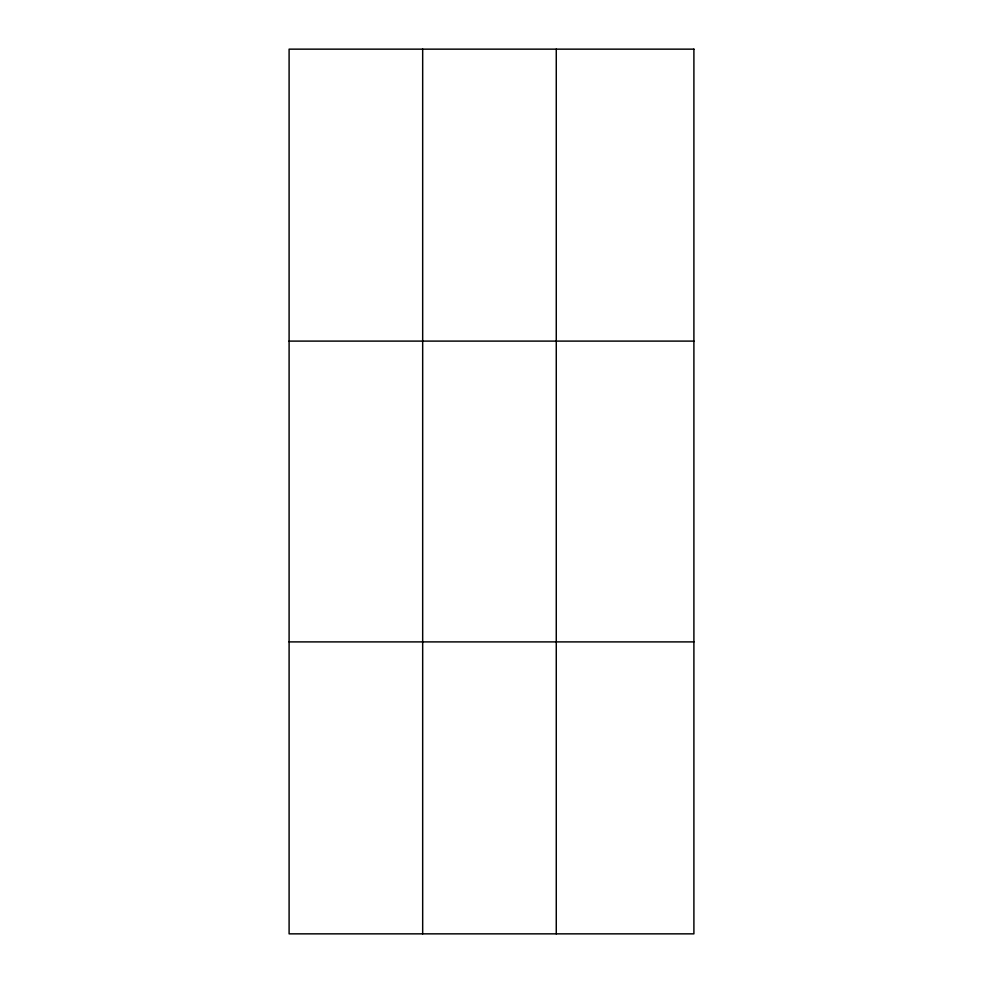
<?xml version="1.0" encoding="UTF-8"?>
<svg xmlns="http://www.w3.org/2000/svg" width="983" height="983" viewBox="0 0 983 983"><rect width="100%" height="100%" fill="white"/><g stroke="black" fill="none" stroke-linecap="round" stroke-linejoin="round"><path stroke-width="1.47" d="M422.678 49.15L422.678 933.85M556.267 49.15L556.267 933.85M289.1 341.101L693.9 341.101M289.1 641.899L693.9 641.899M693.9 49.15L693.9 933.85L289.1 933.85L289.1 49.15L693.9 49.15"/></g></svg>
